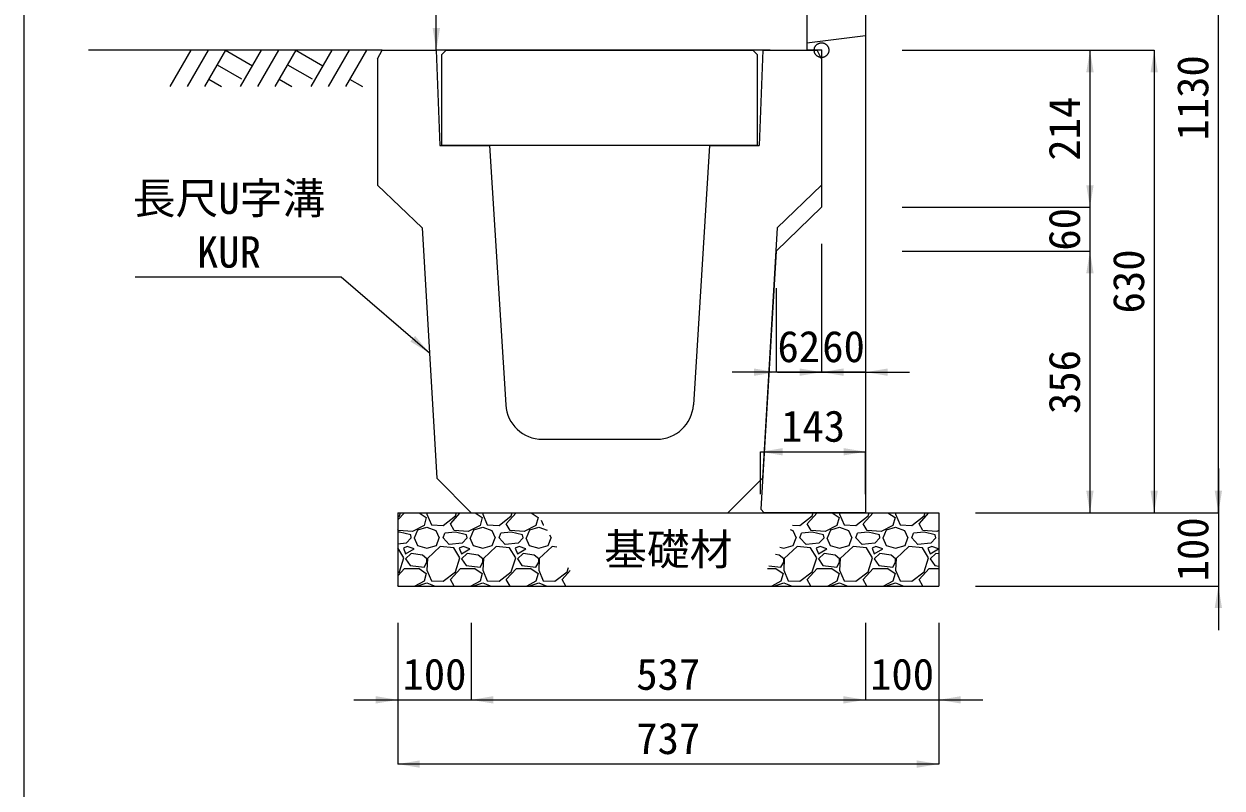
# Model space of a CAD drawing. Units: millimetres at full size, sheet at 1:40. Extents: x 206103 to 244503, y 883348 to 903496.
# Drawn here: x 232503 to 234136, y 896873 to 897914 of the extents above; entities that cross this region are included whole.
import ezdxf
from ezdxf.enums import TextEntityAlignment as Align

# ---------------------------------------------------------------- set-up
doc = ezdxf.new("R2010")
doc.units = ezdxf.units.MM
doc.header["$LTSCALE"] = 40
doc.header["$PDMODE"] = 32
doc.header["$PDSIZE"] = 20
doc.linetypes.add('DASHED', pattern=[7.5, 6, -1.5])
doc.linetypes.add('USER1', pattern=[28.575, 19.05, -3.175, 3.175, -3.175])
for name, color, linetype, lineweight in [('0_2', 7, 'Continuous', 20), ('パネックスKUR', 2, 'Continuous', 20), ('図枠', 5, 'Continuous', 13), ('基礎材', 7, 'Continuous', 15), ('寸法線', 7, 'Continuous', 13), ('引出線', 4, 'Continuous', 13), ('本体', 2, 'Continuous', 13), ('補助線', 8, 'USER1', 13), ('ﾊｯﾁﾝｸﾞ', 7, 'Continuous', 5)]:
    doc.layers.add(name, color=color, linetype=linetype, lineweight=lineweight)
doc.styles.add('ＭＳ ゴシック', font='')
doc.styles.get('ＭＳ ゴシック').set_extended_font_data('MS Gothic')

# ---------------------------------------------------------------- blocks, each defined once
blk = doc.blocks.new('filled_arrow')
at = {"color": 0, "linetype": 'Continuous', "lineweight": -2}
blk.add_solid([(7.5, 1.25), (0, 0), (7.5, -1.25)], dxfattribs=at)

msp = doc.modelspace()

# ---------------------------------------------------------------- linework, layer by layer
at = {"layer": '0_2'}
msp.add_line((232991.21, 897878.33), (232591.21, 897878.33), dxfattribs=at)
at = {"layer": 'パネックスKUR'}
for p, q in [((233570.21, 898373.33), (233570.21, 897878.33)), ((233650.21, 898378.33), (233650.21, 897248.33)), ((233590.21, 897878.33), (233570.21, 897878.33)), ((233590.21, 897878.33), (233590.21, 897664.33)), ((233590.21, 897664.33), (233528.21, 897604.33)), ((233528.21, 897604.33), (233507.5, 897253.32)), ((233512.21, 897248.33), (233507.5, 897253.32)), ((233650.21, 897248.33), (233512.21, 897248.33))]:
    msp.add_line(p, q, dxfattribs=at)
at = {"layer": 'パネックスKUR', "linetype": 'DASHED', "lineweight": 9}
msp.add_line((233570.21, 897888.33), (233650.21, 897898.33), dxfattribs=at)
at = {"layer": '図枠'}
msp.add_line((232503.21, 903148.33), (232503.21, 883348.33), dxfattribs=at)
at = {"layer": '基礎材'}
for p, q in [((233012.71, 897248.33), (233750.02, 897248.33)), ((233012.71, 897248.33), (233012.71, 897148.33)), ((233750.02, 897248.33), (233750.02, 897148.33)), ((233012.71, 897148.33), (233750.02, 897148.33))]:
    msp.add_line(p, q, dxfattribs=at)
at = {"layer": '寸法線'}
for p, q in [((233065.21, 897878.33), (233065.21, 898378.33)), ((234131.05, 897248.33), (234131.05, 898378.33)), ((233520.21, 897878.33), (233065.21, 897878.33)), ((233700.21, 897878.33), (234043.55, 897878.33)), ((233700.21, 897878.33), (233956.05, 897878.33)), ((233956.05, 897878.33), (233956.05, 897664.33)), ((234043.55, 897878.33), (234043.55, 897248.33)), ((233650.21, 897746.26), (233650.21, 897439.74)), ((233956.05, 897724.33), (233956.05, 897544.33)), ((233700.21, 897664.33), (233956.05, 897664.33)), ((233700.21, 897664.33), (233956.05, 897664.33)), ((233590.21, 897614.33), (233590.21, 897439.74)), ((233590.21, 897614.33), (233590.21, 897439.74)), ((233700.21, 897604.33), (233956.05, 897604.33)), ((233700.21, 897604.33), (233956.05, 897604.33)), ((233956.05, 897604.33), (233956.05, 897248.33)), ((233528.21, 897554.33), (233528.21, 897439.74)), ((233650.21, 897439.74), (233468.21, 897439.74)), ((233530.21, 897439.74), (233710.21, 897439.74)), ((233507.21, 897331.32), (233650.21, 897331.32)), ((233507.21, 897273.33), (233507.21, 897331.32)), ((233650.21, 897273.33), (233650.21, 897331.32)), ((234131.05, 897308.33), (234131.05, 897088.33)), ((233800.02, 897248.33), (234131.05, 897248.33)), ((233800.02, 897248.33), (234043.55, 897248.33)), ((233800.02, 897248.33), (233956.05, 897248.33)), ((233800.02, 897248.33), (234131.05, 897248.33)), ((233800.02, 897148.33), (234131.05, 897148.33)), ((233012.71, 897098.33), (233012.71, 896993.39)), ((233012.71, 897098.33), (233012.71, 896905.89)), ((233112.71, 897098.33), (233112.71, 896993.39)), ((233112.71, 897098.33), (233112.71, 896993.39)), ((233650.02, 897098.33), (233650.02, 896993.39)), ((233650.02, 897098.33), (233650.02, 896993.39)), ((233750.02, 897098.33), (233750.02, 896993.39)), ((233750.02, 897098.33), (233750.02, 896905.89)), ((232952.71, 896993.39), (233172.71, 896993.39)), ((233112.71, 896993.39), (233650.02, 896993.39)), ((233590.02, 896993.39), (233810.02, 896993.39)), ((233750.02, 896905.89), (233012.71, 896905.89))]:
    msp.add_line(p, q, dxfattribs=at)
at = {"layer": '引出線'}
msp.add_lwpolyline([(233055.77, 897465.76), (232935.56, 897569.22), (232654.73, 897569.22)], dxfattribs=at)
at = {"layer": '本体'}
for p, q in [((232985.21, 897866.33), (232991.21, 897878.33)), ((232985.21, 897866.33), (232985.21, 897694.33)), ((232991.21, 897878.33), (233065.21, 897878.33)), ((233065.21, 897878.33), (233070.21, 897748.33)), ((233510.21, 897878.33), (233505.21, 897748.33)), ((233510.21, 897878.33), (233584.21, 897878.33)), ((233590.21, 897866.33), (233584.21, 897878.33)), ((233590.21, 897866.33), (233590.21, 897694.33)), ((233070.21, 897748.33), (233137.71, 897748.33)), ((233137.71, 897748.33), (233159.78, 897395.21)), ((233437.71, 897748.33), (233415.64, 897395.21)), ((233437.71, 897748.33), (233505.21, 897748.33)), ((232985.21, 897694.33), (233045.71, 897636.33)), ((233590.21, 897694.33), (233529.71, 897636.33)), ((233045.71, 897636.33), (233065.84, 897295.19)), ((233529.71, 897636.33), (233509.57, 897295.19)), ((233209.68, 897348.33), (233365.73, 897348.33)), ((233112.71, 897248.33), (233065.84, 897295.19)), ((233462.71, 897248.33), (233509.57, 897295.19)), ((233112.71, 897248.33), (233462.71, 897248.33))]:
    msp.add_line(p, q, dxfattribs=at)
at = {"layer": '本体', "lineweight": 20}
msp.add_lwpolyline([(233072.71, 897748.33), (233072.71, 897872.33), (233078.71, 897878.33), (233496.71, 897878.33), (233502.71, 897872.33), (233502.71, 897748.33)], close=True, dxfattribs=at)
at = {"layer": '本体'}
for centre, start, end in [((233209.68, 897398.33), 183.57633, 270), ((233365.73, 897398.33), 270, 356.42367)]:
    msp.add_arc(centre, 50, start, end, dxfattribs=at)
at = {"layer": '補助線'}
msp.add_point((233590.21, 897878.33), dxfattribs=at)
at = {"layer": 'ﾊｯﾁﾝｸﾞ', "lineweight": 9}
for p, q in [((232730.65, 897878.33), (232702, 897828.71)), ((232754.27, 897878.33), (232725.62, 897828.71)), ((232777.89, 897878.33), (232749.24, 897828.71)), ((232777.89, 897878.33), (232814.46, 897857.22)), ((232826.65, 897878.33), (232798, 897828.71)), ((232850.27, 897878.33), (232821.62, 897828.71)), ((232873.89, 897878.33), (232845.24, 897828.71)), ((232873.89, 897878.33), (232910.46, 897857.22)), ((232922.65, 897878.33), (232894, 897828.71)), ((232946.27, 897878.33), (232917.62, 897828.71)), ((232969.89, 897878.33), (232941.24, 897828.71)), ((232766.47, 897858.55), (232799.88, 897839.26)), ((232862.47, 897858.55), (232895.88, 897839.26)), ((232755.05, 897838.76), (232772.46, 897828.71)), ((232851.05, 897838.76), (232868.46, 897828.71)), ((232947.05, 897838.76), (232964.46, 897828.71))]:
    msp.add_line(p, q, dxfattribs=at)
at = {"layer": 'ﾊｯﾁﾝｸﾞ'}
for p, q in [((233012.71, 897238.39), (233021.65, 897248.33)), ((233015.01, 897244), (233016.39, 897248.33)), ((233042.03, 897248.33), (233051.58, 897241.71)), ((233052.44, 897248.33), (233052.35, 897246.29)), ((233052.35, 897246.29), (233058.44, 897231.81)), ((233084.35, 897233.33), (233097.85, 897248.33)), ((233091.21, 897244), (233092.59, 897248.33)), ((233118.23, 897248.33), (233127.78, 897241.71)), ((233128.64, 897248.33), (233128.55, 897246.29)), ((233128.55, 897246.29), (233134.64, 897231.81)), ((233160.55, 897233.33), (233174.05, 897248.33)), ((233167.41, 897244), (233168.79, 897248.33)), ((233194.43, 897248.33), (233203.98, 897241.71)), ((233570.71, 897233.33), (233584.2, 897248.33)), ((233577.56, 897244), (233578.95, 897248.33)), ((233604.58, 897248.33), (233614.14, 897241.71)), ((233615, 897248.33), (233614.9, 897246.29)), ((233614.9, 897246.29), (233621, 897231.81)), ((233646.91, 897233.33), (233660.4, 897248.33)), ((233653.76, 897244), (233655.15, 897248.33)), ((233680.78, 897248.33), (233690.34, 897241.71)), ((233691.2, 897248.33), (233691.1, 897246.29)), ((233691.1, 897246.29), (233697.2, 897231.81)), ((233723.11, 897233.33), (233736.6, 897248.33)), ((233729.96, 897244), (233731.35, 897248.33)), ((233012.71, 897242.22), (233015.01, 897244)), ((233048.54, 897231.05), (233032.53, 897222.66)), ((233051.58, 897241.71), (233048.54, 897231.05)), ((233058.44, 897231.81), (233074.44, 897231.05)), ((233074.44, 897231.05), (233091.21, 897244)), ((233089.68, 897224.19), (233084.35, 897233.33)), ((233124.74, 897231.05), (233108.73, 897222.66)), ((233127.78, 897241.71), (233124.74, 897231.05)), ((233134.64, 897231.81), (233150.64, 897231.05)), ((233150.64, 897231.05), (233167.41, 897244)), ((233165.88, 897224.19), (233160.55, 897233.33)), ((233200.94, 897231.05), (233184.93, 897222.66)), ((233203.98, 897241.71), (233200.94, 897231.05)), ((233208.09, 897238.34), (233210.84, 897231.81)), ((233210.84, 897231.81), (233211.89, 897231.76)), ((233550.71, 897231.53), (233560.8, 897231.05)), ((233560.8, 897231.05), (233577.56, 897244)), ((233576.04, 897224.19), (233570.71, 897233.33)), ((233611.09, 897231.05), (233595.09, 897222.66)), ((233614.14, 897241.71), (233611.09, 897231.05)), ((233621, 897231.81), (233637, 897231.05)), ((233637, 897231.05), (233653.76, 897244)), ((233652.24, 897224.19), (233646.91, 897233.33)), ((233687.29, 897231.05), (233671.29, 897222.66)), ((233690.34, 897241.71), (233687.29, 897231.05)), ((233697.2, 897231.81), (233713.2, 897231.05)), ((233713.2, 897231.05), (233729.96, 897244)), ((233728.44, 897224.19), (233723.11, 897233.33)), ((233013.48, 897224.19), (233012.71, 897225.52)), ((233015.01, 897221.9), (233012.71, 897221.66)), ((233032.53, 897222.66), (233013.48, 897224.19)), ((233030.25, 897218.09), (233015.01, 897221.9)), ((233031.01, 897214.28), (233024.15, 897206.66)), ((233031.01, 897214.28), (233030.25, 897218.09)), ((233034.82, 897214.28), (233039.39, 897203.61)), ((233035.58, 897214.28), (233040.15, 897224.95)), ((233040.15, 897224.95), (233052.35, 897228.76)), ((233052.35, 897228.76), (233064.54, 897224.19)), ((233064.54, 897224.19), (233069.11, 897214.28)), ((233065.3, 897203.61), (233069.11, 897214.28)), ((233074.44, 897214.28), (233076.73, 897220.38)), ((233082.83, 897205.14), (233074.44, 897214.28)), ((233091.21, 897221.9), (233076.73, 897220.38)), ((233108.73, 897222.66), (233089.68, 897224.19)), ((233106.45, 897218.09), (233091.21, 897221.9)), ((233107.21, 897214.28), (233100.35, 897206.66)), ((233107.21, 897214.28), (233106.45, 897218.09)), ((233111.02, 897214.28), (233115.59, 897203.61)), ((233111.78, 897214.28), (233116.35, 897224.95)), ((233116.35, 897224.95), (233128.55, 897228.76)), ((233128.55, 897228.76), (233140.74, 897224.19)), ((233140.74, 897224.19), (233145.31, 897214.28)), ((233141.5, 897203.61), (233145.31, 897214.28)), ((233150.64, 897214.28), (233152.93, 897220.38)), ((233159.03, 897205.14), (233150.64, 897214.28)), ((233167.41, 897221.9), (233152.93, 897220.38)), ((233184.93, 897222.66), (233165.88, 897224.19)), ((233182.65, 897218.09), (233167.41, 897221.9)), ((233183.41, 897214.28), (233176.55, 897206.66)), ((233183.41, 897214.28), (233182.65, 897218.09)), ((233187.22, 897214.28), (233191.79, 897203.61)), ((233187.98, 897214.28), (233192.55, 897224.95)), ((233192.55, 897224.95), (233204.75, 897228.76)), ((233204.75, 897228.76), (233216.08, 897224.51)), ((233217.7, 897203.61), (233221.51, 897214.28)), ((233219.63, 897218.35), (233221.51, 897214.28)), ((233547.26, 897225.55), (233550.89, 897224.19)), ((233550.89, 897224.19), (233555.47, 897214.28)), ((233551.66, 897203.61), (233555.47, 897214.28)), ((233560.8, 897214.28), (233563.09, 897220.38)), ((233569.18, 897205.14), (233560.8, 897214.28)), ((233577.56, 897221.9), (233563.09, 897220.38)), ((233595.09, 897222.66), (233576.04, 897224.19)), ((233592.8, 897218.09), (233577.56, 897221.9)), ((233593.57, 897214.28), (233586.71, 897206.66)), ((233593.57, 897214.28), (233592.8, 897218.09)), ((233597.38, 897214.28), (233601.95, 897203.61)), ((233598.14, 897214.28), (233602.71, 897224.95)), ((233602.71, 897224.95), (233614.9, 897228.76)), ((233614.9, 897228.76), (233627.09, 897224.19)), ((233627.09, 897224.19), (233631.67, 897214.28)), ((233627.86, 897203.61), (233631.67, 897214.28)), ((233637, 897214.28), (233639.29, 897220.38)), ((233645.38, 897205.14), (233637, 897214.28)), ((233653.76, 897221.9), (233639.29, 897220.38)), ((233671.29, 897222.66), (233652.24, 897224.19)), ((233669, 897218.09), (233653.76, 897221.9)), ((233669.77, 897214.28), (233662.91, 897206.66)), ((233669.77, 897214.28), (233669, 897218.09)), ((233673.58, 897214.28), (233678.15, 897203.61)), ((233674.34, 897214.28), (233678.91, 897224.95)), ((233678.91, 897224.95), (233691.1, 897228.76)), ((233691.1, 897228.76), (233703.29, 897224.19)), ((233703.29, 897224.19), (233707.87, 897214.28)), ((233704.06, 897203.61), (233707.87, 897214.28)), ((233713.2, 897214.28), (233715.49, 897220.38)), ((233721.58, 897205.14), (233713.2, 897214.28)), ((233729.96, 897221.9), (233715.49, 897220.38)), ((233747.49, 897222.66), (233728.44, 897224.19)), ((233745.2, 897218.09), (233729.96, 897221.9)), ((233745.97, 897214.28), (233739.11, 897206.66)), ((233745.97, 897214.28), (233745.2, 897218.09)), ((233750.02, 897223.99), (233747.49, 897222.66)), ((233749.78, 897214.28), (233750.02, 897213.7)), ((233024.15, 897206.66), (233012.71, 897205.67)), ((233012.72, 897200.57), (233012.71, 897200.57)), ((233021.1, 897186.85), (233012.72, 897200.57)), ((233025.68, 897202.09), (233020.34, 897199.8)), ((233020.34, 897199.8), (233023.39, 897192.18)), ((233023.39, 897192.18), (233034.82, 897199.04)), ((233034.82, 897199.04), (233025.68, 897202.09)), ((233039.39, 897203.61), (233052.35, 897199.8)), ((233052.35, 897199.8), (233065.3, 897203.61)), ((233070.63, 897202.09), (233053.11, 897186.09)), ((233088.92, 897200.57), (233070.63, 897202.09)), ((233100.35, 897206.66), (233082.83, 897205.14)), ((233097.3, 897186.85), (233088.92, 897200.57)), ((233101.88, 897202.09), (233096.54, 897199.8)), ((233096.54, 897199.8), (233099.59, 897192.18)), ((233099.59, 897192.18), (233111.02, 897199.04)), ((233111.02, 897199.04), (233101.88, 897202.09)), ((233115.59, 897203.61), (233128.55, 897199.8)), ((233128.55, 897199.8), (233141.5, 897203.61)), ((233146.83, 897202.09), (233129.31, 897186.09)), ((233165.12, 897200.57), (233146.83, 897202.09)), ((233176.55, 897206.66), (233159.03, 897205.14)), ((233173.5, 897186.85), (233165.12, 897200.57)), ((233178.08, 897202.09), (233172.74, 897199.8)), ((233172.74, 897199.8), (233175.79, 897192.18)), ((233175.79, 897192.18), (233187.22, 897199.04)), ((233187.22, 897199.04), (233178.08, 897202.09)), ((233191.79, 897203.61), (233204.75, 897199.8)), ((233204.75, 897199.8), (233217.7, 897203.61)), ((233223.03, 897202.09), (233205.51, 897186.09)), ((233229.32, 897201.57), (233223.03, 897202.09)), ((233533.31, 897201.39), (233538.7, 897199.8)), ((233538.7, 897199.8), (233551.66, 897203.61)), ((233556.99, 897202.09), (233539.46, 897186.09)), ((233575.28, 897200.57), (233556.99, 897202.09)), ((233586.71, 897206.66), (233569.18, 897205.14)), ((233583.66, 897186.85), (233575.28, 897200.57)), ((233588.23, 897202.09), (233582.9, 897199.8)), ((233582.9, 897199.8), (233585.95, 897192.18)), ((233585.95, 897192.18), (233597.38, 897199.04)), ((233597.38, 897199.04), (233588.23, 897202.09)), ((233601.95, 897203.61), (233614.9, 897199.8)), ((233614.9, 897199.8), (233627.86, 897203.61)), ((233633.19, 897202.09), (233615.66, 897186.09)), ((233651.48, 897200.57), (233633.19, 897202.09)), ((233662.91, 897206.66), (233645.38, 897205.14)), ((233659.86, 897186.85), (233651.48, 897200.57)), ((233664.43, 897202.09), (233659.1, 897199.8)), ((233659.1, 897199.8), (233662.15, 897192.18)), ((233662.15, 897192.18), (233673.58, 897199.04)), ((233673.58, 897199.04), (233664.43, 897202.09)), ((233678.15, 897203.61), (233691.1, 897199.8)), ((233691.1, 897199.8), (233704.06, 897203.61)), ((233709.39, 897202.09), (233691.86, 897186.09)), ((233727.68, 897200.57), (233709.39, 897202.09)), ((233739.11, 897206.66), (233721.58, 897205.14)), ((233736.06, 897186.85), (233727.68, 897200.57)), ((233740.63, 897202.09), (233735.3, 897199.8)), ((233735.3, 897199.8), (233738.35, 897192.18)), ((233738.35, 897192.18), (233749.78, 897199.04)), ((233749.78, 897199.04), (233740.63, 897202.09)), ((233015.01, 897167.8), (233021.1, 897186.85)), ((233031.01, 897192.95), (233023.39, 897185.33)), ((233023.39, 897185.33), (233029.49, 897176.18)), ((233046.25, 897190.66), (233031.01, 897192.95)), ((233052.35, 897185.33), (233046.25, 897190.66)), ((233048.54, 897173.9), (233052.35, 897180.75)), ((233053.11, 897186.09), (233052.35, 897170.09)), ((233052.35, 897180.75), (233052.35, 897185.33)), ((233091.21, 897167.8), (233097.3, 897186.85)), ((233107.21, 897192.95), (233099.59, 897185.33)), ((233099.59, 897185.33), (233105.69, 897176.18)), ((233122.45, 897190.66), (233107.21, 897192.95)), ((233128.55, 897185.33), (233122.45, 897190.66)), ((233124.74, 897173.9), (233128.55, 897180.75)), ((233129.31, 897186.09), (233128.55, 897170.09)), ((233128.55, 897180.75), (233128.55, 897185.33)), ((233167.41, 897167.8), (233173.5, 897186.85)), ((233183.41, 897192.95), (233175.79, 897185.33)), ((233175.79, 897185.33), (233181.89, 897176.18)), ((233198.65, 897190.66), (233183.41, 897192.95)), ((233204.75, 897185.33), (233198.65, 897190.66)), ((233200.94, 897173.9), (233204.75, 897180.75)), ((233205.51, 897186.09), (233204.75, 897170.09)), ((233204.75, 897180.75), (233204.75, 897185.33)), ((233532.61, 897190.66), (233527.55, 897191.42)), ((233538.7, 897185.33), (233532.61, 897190.66)), ((233534.89, 897173.9), (233538.7, 897180.75)), ((233539.46, 897186.09), (233538.7, 897170.09)), ((233538.7, 897180.75), (233538.7, 897185.33)), ((233577.56, 897167.8), (233583.66, 897186.85)), ((233593.57, 897192.95), (233585.95, 897185.33)), ((233585.95, 897185.33), (233592.04, 897176.18)), ((233608.81, 897190.66), (233593.57, 897192.95)), ((233614.9, 897185.33), (233608.81, 897190.66)), ((233611.09, 897173.9), (233614.9, 897180.75)), ((233615.66, 897186.09), (233614.9, 897170.09)), ((233614.9, 897180.75), (233614.9, 897185.33)), ((233653.76, 897167.8), (233659.86, 897186.85)), ((233669.77, 897192.95), (233662.15, 897185.33)), ((233662.15, 897185.33), (233668.24, 897176.18)), ((233685.01, 897190.66), (233669.77, 897192.95)), ((233691.1, 897185.33), (233685.01, 897190.66)), ((233687.29, 897173.9), (233691.1, 897180.75)), ((233691.86, 897186.09), (233691.1, 897170.09)), ((233691.1, 897180.75), (233691.1, 897185.33)), ((233729.96, 897167.8), (233736.06, 897186.85)), ((233745.97, 897192.95), (233738.35, 897185.33)), ((233738.35, 897185.33), (233744.44, 897176.18)), ((233750.02, 897192.34), (233745.97, 897192.95)), ((233012.71, 897162.19), (233021.87, 897172.37)), ((233012.71, 897166.02), (233015.01, 897167.8)), ((233021.87, 897172.37), (233041.68, 897172.37)), ((233029.49, 897176.18), (233048.54, 897173.9)), ((233041.68, 897172.37), (233051.58, 897165.51)), ((233051.58, 897165.51), (233048.54, 897154.85)), ((233052.35, 897170.09), (233058.44, 897155.61)), ((233074.44, 897154.85), (233091.21, 897167.8)), ((233084.35, 897157.13), (233098.07, 897172.37)), ((233098.07, 897172.37), (233117.88, 897172.37)), ((233105.69, 897176.18), (233124.74, 897173.9)), ((233117.88, 897172.37), (233127.78, 897165.51)), ((233127.78, 897165.51), (233124.74, 897154.85)), ((233128.55, 897170.09), (233134.64, 897155.61)), ((233150.64, 897154.85), (233167.41, 897167.8)), ((233160.55, 897157.13), (233174.27, 897172.37)), ((233174.27, 897172.37), (233194.08, 897172.37)), ((233181.89, 897176.18), (233200.94, 897173.9)), ((233194.08, 897172.37), (233203.98, 897165.51)), ((233203.98, 897165.51), (233200.94, 897154.85)), ((233204.75, 897170.09), (233210.84, 897155.61)), ((233226.84, 897154.85), (233243.61, 897167.8)), ((233236.75, 897157.13), (233247.85, 897169.47)), ((233243.61, 897167.8), (233245.47, 897173.61)), ((233516.55, 897172.37), (233528.03, 897172.37)), ((233518.56, 897175.86), (233534.89, 897173.9)), ((233528.03, 897172.37), (233537.94, 897165.51)), ((233537.94, 897165.51), (233534.89, 897154.85)), ((233538.7, 897170.09), (233544.8, 897155.61)), ((233560.8, 897154.85), (233577.56, 897167.8)), ((233570.71, 897157.13), (233584.42, 897172.37)), ((233584.42, 897172.37), (233604.23, 897172.37)), ((233592.04, 897176.18), (233611.09, 897173.9)), ((233604.23, 897172.37), (233614.14, 897165.51)), ((233614.14, 897165.51), (233611.09, 897154.85)), ((233614.9, 897170.09), (233621, 897155.61)), ((233637, 897154.85), (233653.76, 897167.8)), ((233646.91, 897157.13), (233660.62, 897172.37)), ((233660.62, 897172.37), (233680.43, 897172.37)), ((233668.24, 897176.18), (233687.29, 897173.9)), ((233680.43, 897172.37), (233690.34, 897165.51)), ((233690.34, 897165.51), (233687.29, 897154.85)), ((233691.1, 897170.09), (233697.2, 897155.61)), ((233713.2, 897154.85), (233729.96, 897167.8)), ((233723.11, 897157.13), (233736.82, 897172.37)), ((233736.82, 897172.37), (233750.02, 897172.37)), ((233744.44, 897176.18), (233750.02, 897175.51)), ((233013.29, 897148.33), (233012.71, 897149.32)), ((233048.54, 897154.85), (233036.1, 897148.33)), ((233039.98, 897148.33), (233040.15, 897148.75)), ((233040.15, 897148.75), (233052.35, 897152.56)), ((233052.35, 897152.56), (233063.63, 897148.33)), ((233058.44, 897155.61), (233074.44, 897154.85)), ((233089.49, 897148.33), (233084.35, 897157.13)), ((233124.74, 897154.85), (233112.3, 897148.33)), ((233116.18, 897148.33), (233116.35, 897148.75)), ((233116.35, 897148.75), (233128.55, 897152.56)), ((233128.55, 897152.56), (233139.83, 897148.33)), ((233134.64, 897155.61), (233150.64, 897154.85)), ((233165.69, 897148.33), (233160.55, 897157.13)), ((233200.94, 897154.85), (233188.5, 897148.33)), ((233192.38, 897148.33), (233192.55, 897148.75)), ((233192.55, 897148.75), (233204.75, 897152.56)), ((233204.75, 897152.56), (233216.03, 897148.33)), ((233210.84, 897155.61), (233226.84, 897154.85)), ((233241.89, 897148.33), (233236.75, 897157.13)), ((233534.89, 897154.85), (233522.45, 897148.33)), ((233526.33, 897148.33), (233526.51, 897148.75)), ((233526.51, 897148.75), (233538.7, 897152.56)), ((233538.7, 897152.56), (233549.98, 897148.33)), ((233544.8, 897155.61), (233560.8, 897154.85)), ((233575.84, 897148.33), (233570.71, 897157.13)), ((233611.09, 897154.85), (233598.65, 897148.33)), ((233602.53, 897148.33), (233602.71, 897148.75)), ((233602.71, 897148.75), (233614.9, 897152.56)), ((233614.9, 897152.56), (233626.18, 897148.33)), ((233621, 897155.61), (233637, 897154.85)), ((233652.04, 897148.33), (233646.91, 897157.13)), ((233687.29, 897154.85), (233674.85, 897148.33)), ((233678.73, 897148.33), (233678.91, 897148.75)), ((233678.91, 897148.75), (233691.1, 897152.56)), ((233691.1, 897152.56), (233702.38, 897148.33)), ((233697.2, 897155.61), (233713.2, 897154.85)), ((233728.24, 897148.33), (233723.11, 897157.13))]:
    msp.add_line(p, q, dxfattribs=at)

# ---------------------------------------------------------------- block references
at = {"layer": '寸法線', "xscale": 4, "yscale": 4}
for p, rotation in [((233065.21, 897878.33), 90), ((233956.05, 897878.33), 270), ((234043.55, 897878.33), 270), ((233956.05, 897664.33), 90), ((233956.05, 897664.33), 90), ((233956.05, 897604.33), 270), ((233956.05, 897604.33), 270), ((233528.21, 897439.74), 180), ((233590.21, 897439.74), 180), ((233650.21, 897331.32), 180), ((233956.05, 897248.33), 90), ((234043.55, 897248.33), 90), ((234131.05, 897248.33), 90), ((234131.05, 897248.33), 90), ((234131.05, 897148.33), 270), ((233012.71, 896993.39), 180), ((233650.02, 896993.39), 180), ((233650.02, 896993.39), 180), ((233750.02, 896905.89), 180)]:
    msp.add_blockref('filled_arrow', p, dxfattribs=dict(at, rotation=rotation))
for p in [(233590.21, 897439.74), (233650.21, 897439.74), (233507.21, 897331.32), (233112.71, 896993.39), (233112.71, 896993.39), (233750.02, 896993.39), (233012.71, 896905.89)]:
    msp.add_blockref('filled_arrow', p, dxfattribs=at)
at = {"layer": '引出線', "xscale": 4, "yscale": 4, "rotation": 139.3}
msp.add_blockref('filled_arrow', (233055.77, 897465.76), dxfattribs=at)

# ---------------------------------------------------------------- texts
at = {"layer": '寸法線', "style": 'ＭＳ ゴシック'}
for s, p in [('1130', (234096.05, 897813.33)), ('214', (233921.05, 897771.33)), ('60', (233921.05, 897634.33)), ('630', (234008.55, 897563.33)), ('356', (233921.05, 897426.33)), ('100', (234096.05, 897198.33))]:
    msp.add_text(s, height=42.72, rotation=90, dxfattribs=at).set_placement(p, align=Align.MIDDLE_CENTER)
for s, p in [('62', (233559.21, 897474.74)), ('60', (233620.21, 897474.74)), ('143', (233578.71, 897366.32)), ('基礎材', (233381.37, 897198.33)), ('100', (233062.71, 897028.39)), ('537', (233381.37, 897028.39)), ('100', (233700.02, 897028.39)), ('737', (233381.37, 896940.89))]:
    msp.add_text(s, height=42.72, dxfattribs=at).set_placement(p, align=Align.MIDDLE_CENTER)
at = {"layer": '引出線', "style": 'ＭＳ ゴシック'}
for s, p in [('長尺U字溝', (232651.53, 897642.46)), ('KUR', (232738.94, 897569.33))]:
    msp.add_text(s, height=42.72, dxfattribs=at).set_placement(p, align=Align.BOTTOM_LEFT)

doc.saveas('drawing.dxf')
